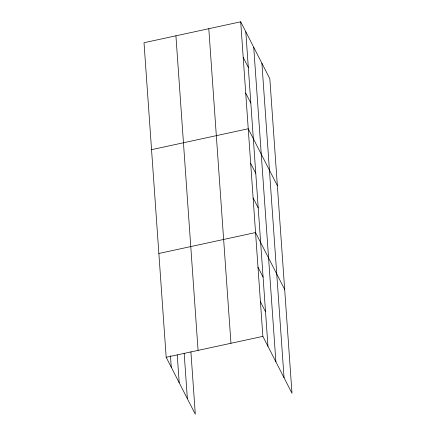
<?xml version="1.0" encoding="UTF-8"?>
<svg xmlns="http://www.w3.org/2000/svg" width="436" height="436" viewBox="0 0 436 436"><rect width="100%" height="100%" fill="white"/><g stroke="black" fill="none" stroke-linecap="round" stroke-linejoin="round"><path stroke-width="0.65" d="M240.705 21.8L262.864 336.369L291.989 393.277L269.824 78.714L240.705 21.8L144.011 42.723L166.176 357.286L195.295 414.2L190.903 351.781M151.548 149.673L248.237 128.751L277.361 185.665M158.862 253.48L255.55 232.557L284.675 289.471M166.176 357.286L262.864 336.369M243.212 57.448L248.307 67.406M245.724 93.102L250.82 103.059M250.678 163.353L255.769 173.31M253.114 197.955L258.21 207.912M257.992 267.159L263.082 277.116M260.428 301.767L265.524 311.718M261.894 63.215L284.059 377.783M253.725 47.252L275.89 361.82M245.795 31.757L267.96 346.32M208.795 28.705L230.955 343.268M175.921 35.817L198.08 350.381M184.166 353.247L187.366 398.706M177.239 354.92L179.196 382.737M170.454 355.711L171.266 367.243"/></g></svg>
